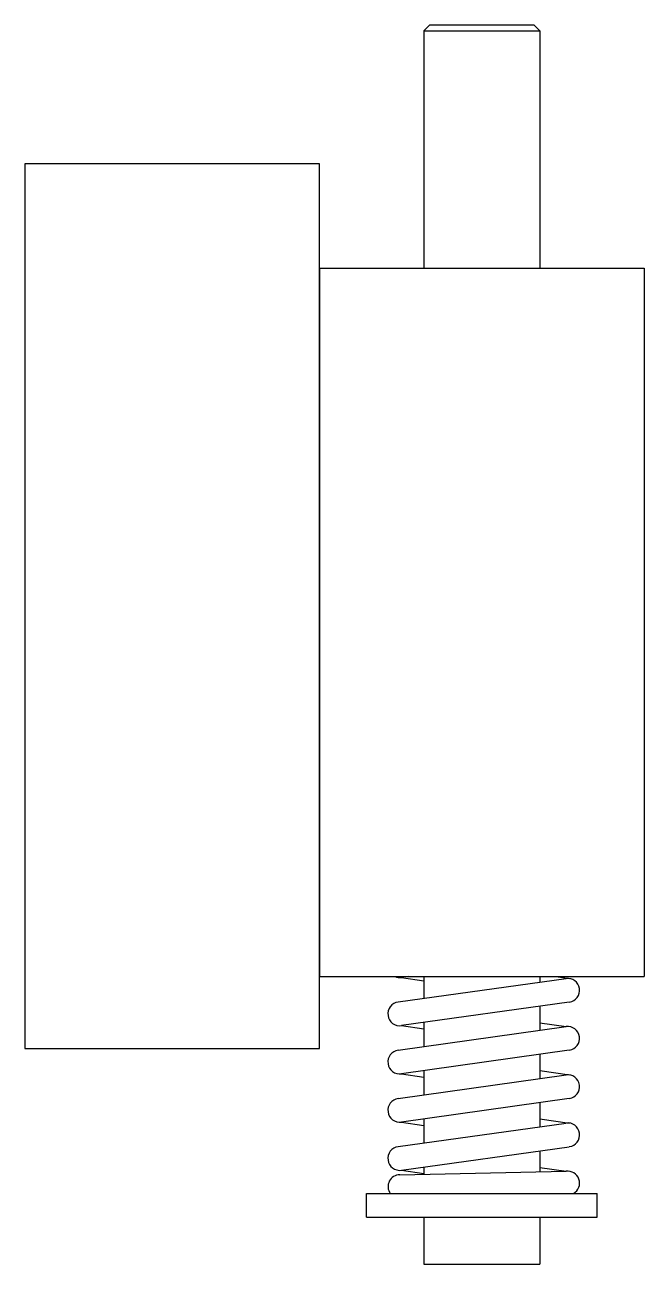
# Model space of a CAD drawing. Header units: inches. Extents: x -1 to 66.5, y -11.9 to 25.2.
# Drawn here: x 59.201 to 60.252, y 13.741 to 15.843 of the extents above; entities that cross this region are included whole.
import ezdxf

# ---------------------------------------------------------------- set-up
doc = ezdxf.new("R2010")
doc.units = ezdxf.units.IN
doc.header["$MEASUREMENT"] = 0
doc.layers.add('Solenoid', color=6, linetype='Continuous')

msp = doc.modelspace()

# ---------------------------------------------------------------- linework, layer by layer
at = {"layer": 'Solenoid'}
for p, q in [((59.8783, 15.8334), (59.8883, 15.8434)), ((59.8783, 15.8334), (60.0751, 15.8334)), ((59.8783, 15.8334), (59.8783, 15.4304)), ((59.8883, 15.8434), (60.0651, 15.8434)), ((60.0751, 15.8334), (60.0651, 15.8434)), ((60.0751, 15.8334), (60.0751, 15.4304)), ((59.7012, 15.6074), (59.2012, 15.6074)), ((59.2012, 15.6074), (59.2012, 14.1074)), ((59.7012, 14.1074), (59.7012, 15.6074)), ((59.7012, 15.4304), (59.7012, 15.3234)), ((59.7012, 15.4304), (60.2522, 15.4304)), ((60.2522, 15.4304), (60.2522, 14.6934)), ((59.7012, 15.3234), (59.7012, 14.9854)), ((59.7012, 14.9854), (59.7012, 14.2294)), ((60.2522, 14.6934), (60.2522, 14.3554)), ((60.2522, 14.3554), (60.2522, 14.2294)), ((59.7012, 14.2294), (60.2522, 14.2294)), ((59.8346, 14.1861), (60.1195, 14.2261)), ((59.8521, 14.2294), (59.8403, 14.2277)), ((59.8521, 14.2294), (59.8403, 14.2277)), ((59.8403, 14.2277), (59.8783, 14.2222)), ((59.8403, 14.2277), (59.8783, 14.2222)), ((59.8783, 14.2294), (59.8783, 14.1922)), ((60.0751, 14.2294), (60.0751, 14.2198)), ((60.1021, 14.2294), (60.1252, 14.2261)), ((60.1251, 14.186), (59.8403, 14.146)), ((60.0751, 14.179), (60.0751, 14.1381)), ((59.8783, 14.1513), (59.8783, 14.1104)), ((60.0751, 14.1508), (60.1195, 14.1443)), ((59.8346, 14.1043), (60.1195, 14.1443)), ((59.8346, 14.1043), (60.1195, 14.1443)), ((59.8403, 14.146), (59.8783, 14.1404)), ((59.2012, 14.1074), (59.7012, 14.1074)), ((60.1251, 14.1042), (59.8403, 14.0642)), ((60.1251, 14.1042), (59.8403, 14.0642)), ((60.0751, 14.0972), (60.0751, 14.0563)), ((59.8346, 14.0225), (60.1195, 14.0626)), ((59.8403, 14.0642), (59.8783, 14.0586)), ((59.8403, 14.0642), (59.8783, 14.0586)), ((59.8783, 14.0696), (59.8783, 14.0287)), ((60.0751, 14.0698), (60.1252, 14.0626)), ((60.1251, 14.0225), (59.8403, 13.9825)), ((60.0751, 14.0155), (60.0751, 13.9746)), ((59.8346, 13.9408), (60.1195, 13.9808)), ((59.8403, 13.9825), (59.8783, 13.9769)), ((59.8783, 13.9878), (59.8783, 13.9469)), ((60.0751, 13.988), (60.1252, 13.9808)), ((59.8403, 13.9007), (60.1251, 13.9407)), ((60.0751, 13.9337), (60.0751, 13.8981)), ((59.8373, 13.8932), (60.1195, 13.8991)), ((59.8403, 13.9007), (59.8783, 13.8951)), ((59.8783, 13.906), (59.8783, 13.8941)), ((60.0751, 13.9056), (60.1195, 13.8991)), ((59.7812, 13.8614), (60.1722, 13.8614)), ((59.7812, 13.8214), (59.7812, 13.8614)), ((59.8211, 13.8614), (60.1323, 13.8614)), ((60.1722, 13.8214), (60.1722, 13.8614)), ((59.7812, 13.8214), (60.1722, 13.8214)), ((59.8783, 13.8214), (59.8783, 13.7414)), ((60.0751, 13.8214), (60.0751, 13.7414)), ((59.8783, 13.7414), (60.0751, 13.7414))]:
    msp.add_line(p, q, dxfattribs=at)
for centre, start, end in [((59.8375, 14.2478), 245.2412, 278), ((59.8375, 14.2478), 245.2412, 278), ((60.1223, 14.206), 278, 97.9961), ((59.8375, 14.166), 98, 278), ((60.1223, 14.1243), 278, 97.9961), ((60.1223, 14.1243), 278, 97.9961), ((59.8375, 14.0843), 98, 278), ((59.8375, 14.0843), 98, 278), ((60.1223, 14.0425), 278, 97.9961), ((59.8375, 14.0025), 98, 278), ((60.1223, 13.9608), 278, 97.9961), ((59.8375, 13.9207), 98, 278), ((60.1223, 13.879), 299.4652, 97.9961), ((59.8377, 13.873), 91, 215.0346)]:
    msp.add_arc(centre, 0.0202, start, end, dxfattribs=at)

doc.saveas('drawing.dxf')
